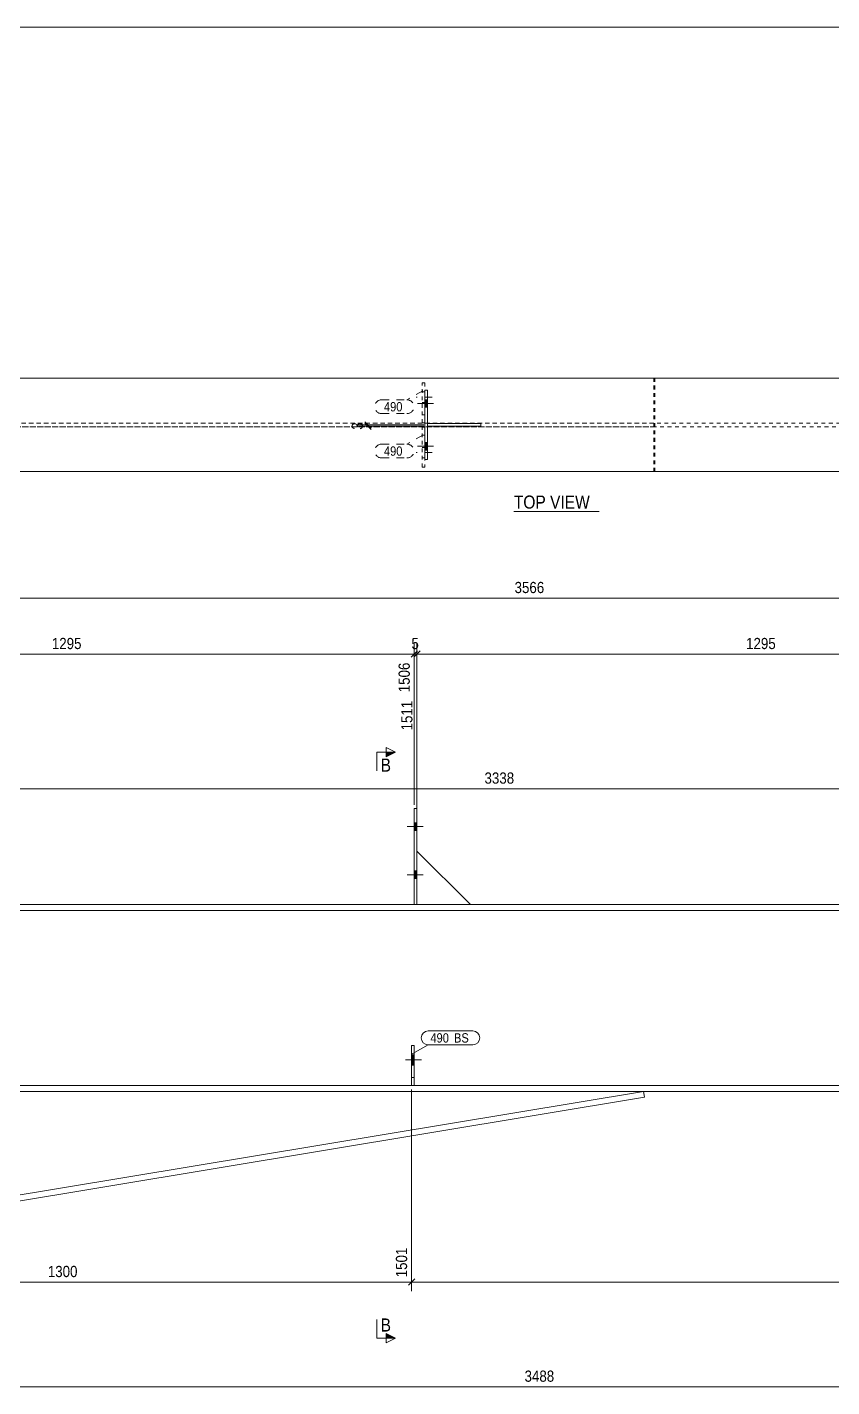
# Model space of a CAD drawing. Header units: millimetres. Extents: x 2 to 825, y 1 to 579.
# Drawn here: x 220.2 to 435.5, y 215.3 to 579 of the extents above; entities that cross this region are included whole.
import ezdxf

# ---------------------------------------------------------------- set-up
doc = ezdxf.new("R2010")
doc.units = ezdxf.units.MM
for name, pattern in [('XKITLINE00', [0]), ('XKITLINE01', [4, 1, -1, 1, -1]), ('XKITLINE02', [4, 2, -2])]:
    doc.linetypes.add(name, pattern=pattern)
for name, color, linetype, lineweight in [('Bolt', 3, 'Continuous', 0), ('Dimensions', 7, 'Continuous', 0), ('DrawingSheet', 5, 'Continuous', 0), ('OtherObjectType', 7, 'Continuous', 0), ('Part', 2, 'Continuous', 0), ('PartMark', 7, 'Continuous', 0), ('Section', 6, 'Continuous', 0)]:
    doc.layers.add(name, color=color, linetype=linetype, lineweight=lineweight)
doc.styles.add('ARIAL', font='ARIAL.TTF')

# ---------------------------------------------------------------- blocks, each defined once
blk = doc.blocks.new('*A6')
at = {"layer": 'Bolt'}
for points in [[(323.79, 366.14), (324.5, 366.14), (324.5, 364.14), (323.79, 364.14)], [(323.79, 366.14), (324.5, 366.14), (324.5, 364.14), (323.79, 364.14)], [(323.79, 353.28), (324.5, 353.28), (324.5, 351.28), (323.79, 351.28)], [(323.79, 353.28), (324.5, 353.28), (324.5, 351.28), (323.79, 351.28)]]:
    blk.add_hatch(color=3, dxfattribs=at).paths.add_polyline_path(points, flags=17)
at = {"layer": 'Bolt', "color": 3, "linetype": 'XKITLINE00', "lineweight": 0}
for p, q in [((326.16, 365.14), (321.87, 365.14)), ((326.16, 365.14), (321.87, 365.14)), ((324.5, 366.14), (323.79, 366.14)), ((324.5, 366.14), (323.79, 366.14)), ((324.5, 364.14), (323.79, 364.14)), ((324.5, 364.14), (323.79, 364.14)), ((324.5, 353.28), (323.79, 353.28)), ((324.5, 353.28), (323.79, 353.28)), ((326.16, 352.28), (321.87, 352.28)), ((326.16, 352.28), (321.87, 352.28)), ((324.5, 351.28), (323.79, 351.28)), ((324.5, 351.28), (323.79, 351.28))]:
    blk.add_line(p, q, dxfattribs=at)
blk = doc.blocks.new('*A7')
at = {"layer": 'Bolt'}
blk.add_hatch(color=3, dxfattribs=at).paths.add_polyline_path([(323.79, 301.31), (323.07, 301.31), (323.07, 304.11), (323.79, 304.11)], flags=17)
at = {"layer": 'Bolt', "color": 3, "linetype": 'XKITLINE00', "lineweight": 0}
for p, q in [((325.71, 302.71), (321.43, 302.71)), ((323.79, 304.11), (323.07, 304.11)), ((323.79, 301.31), (323.07, 301.31))]:
    blk.add_line(p, q, dxfattribs=at)
blk = doc.blocks.new('*A8')
at = {"layer": 'Bolt', "color": 3, "linetype": 'XKITLINE02', "lineweight": 0}
for p, q in [((325.71, 302.71), (321.43, 302.71)), ((323.79, 304.11), (323.07, 304.11)), ((323.79, 301.31), (323.07, 301.31))]:
    blk.add_line(p, q, dxfattribs=at)
blk = doc.blocks.new('*A14')
at = {"layer": 'Part', "color": 2, "linetype": 'XKITLINE00', "lineweight": 0}
for p, q in [((606.9, 342.71), (113.69, 342.71)), ((606.9, 344.28), (113.85, 344.28)), ((606.9, 295.85), (108.75, 295.85)), ((108.58, 294.28), (606.9, 294.28))]:
    blk.add_line(p, q, dxfattribs=at)
blk = doc.blocks.new('*A17')
at = {"layer": 'Part', "color": 2, "linetype": 'XKITLINE00', "lineweight": 0}
for p, q in [((323.79, 344.28), (323.79, 370)), ((323.79, 370), (324.5, 370)), ((324.5, 370), (324.5, 344.28))]:
    blk.add_line(p, q, dxfattribs=at)
at = {"layer": 'Part', "color": 7, "linetype": 'XKITLINE01', "lineweight": 0}
blk.add_line((324.5, 344.28), (323.79, 344.28), dxfattribs=at)
blk = doc.blocks.new('*A18')
at = {"layer": 'Part', "color": 2, "linetype": 'XKITLINE00', "lineweight": 0}
blk.add_line((338.79, 344.28), (324.5, 358.57), dxfattribs=at)
at = {"layer": 'Part', "color": 7, "linetype": 'XKITLINE01', "lineweight": 0}
for p, q in [((324.5, 358.57), (324.5, 344.28)), ((324.5, 344.28), (338.79, 344.28))]:
    blk.add_line(p, q, dxfattribs=at)
blk = doc.blocks.new('*A19')
at = {"layer": 'Part', "color": 2, "linetype": 'XKITLINE00', "lineweight": 0}
for p, q in [((323.07, 295.85), (323.07, 306.57)), ((323.07, 306.57), (323.79, 306.57)), ((323.79, 306.57), (323.79, 295.85))]:
    blk.add_line(p, q, dxfattribs=at)
at = {"layer": 'Part', "color": 7, "linetype": 'XKITLINE01', "lineweight": 0}
for p, q in [((323.07, 298), (323.79, 298)), ((323.79, 295.85), (323.07, 295.85))]:
    blk.add_line(p, q, dxfattribs=at)
blk = doc.blocks.new('*A20')
at = {"layer": 'Part', "color": 7, "linetype": 'XKITLINE01', "lineweight": 0}
for p, q in [((323.07, 306.57), (323.07, 295.85)), ((323.79, 306.57), (323.07, 306.57)), ((323.79, 295.85), (323.79, 306.57)), ((323.07, 298), (323.79, 298)), ((323.07, 295.85), (323.79, 295.85))]:
    blk.add_line(p, q, dxfattribs=at)
blk = doc.blocks.new('*A29')
at = {"layer": 'Part', "color": 2, "linetype": 'XKITLINE00', "lineweight": 0}
for p, q in [((385.35, 292.73), (103.49, 245.98)), ((385.1, 294.28), (103.66, 247.6)), ((108.36, 292.21), (110.67, 294.28)), ((385.1, 294.28), (385.35, 292.73))]:
    blk.add_line(p, q, dxfattribs=at)
at = {"layer": 'Part', "color": 7, "linetype": 'XKITLINE01', "lineweight": 0}
for p, q in [((103.49, 245.98), (108.36, 292.21)), ((385.1, 294.28), (110.67, 294.28))]:
    blk.add_line(p, q, dxfattribs=at)
blk = doc.blocks.new('*A31')
at = {"layer": 'Bolt'}
for points in [[(326.6, 479.32), (327.32, 479.32), (327.32, 477.32), (326.6, 477.32)], [(326.6, 479.32), (327.32, 479.32), (327.32, 477.32), (326.6, 477.32)], [(326.6, 467.89), (327.32, 467.89), (327.32, 465.89), (326.6, 465.89)], [(326.6, 467.89), (327.32, 467.89), (327.32, 465.89), (326.6, 465.89)]]:
    blk.add_hatch(color=3, dxfattribs=at).paths.add_polyline_path(points, flags=17)
at = {"layer": 'Bolt', "color": 3, "linetype": 'XKITLINE00', "lineweight": 0}
for p, q in [((328.97, 478.32), (324.69, 478.32)), ((328.97, 478.32), (324.69, 478.32)), ((327.32, 479.32), (326.6, 479.32)), ((327.32, 479.32), (326.6, 479.32)), ((327.32, 477.32), (326.6, 477.32)), ((327.32, 477.32), (326.6, 477.32)), ((328.97, 466.89), (324.69, 466.89)), ((328.97, 466.89), (324.69, 466.89)), ((327.32, 467.89), (326.6, 467.89)), ((327.32, 467.89), (326.6, 467.89)), ((327.32, 465.89), (326.6, 465.89)), ((327.32, 465.89), (326.6, 465.89))]:
    blk.add_line(p, q, dxfattribs=at)
blk = doc.blocks.new('*A32')
at = {"layer": 'Bolt', "color": 3, "linetype": 'XKITLINE02', "lineweight": 0}
for p, q in [((326.6, 466.58), (325.89, 466.58)), ((328.53, 465.18), (324.25, 465.18)), ((326.6, 463.78), (325.89, 463.78))]:
    blk.add_line(p, q, dxfattribs=at)
blk = doc.blocks.new('*A33')
at = {"layer": 'Bolt', "color": 3, "linetype": 'XKITLINE02', "lineweight": 0}
for p, q in [((326.6, 481.44), (325.89, 481.44)), ((328.53, 480.04), (324.25, 480.04)), ((326.6, 478.63), (325.89, 478.63))]:
    blk.add_line(p, q, dxfattribs=at)
blk = doc.blocks.new('*A39')
at = {"layer": 'Part', "color": 2, "linetype": 'XKITLINE00', "lineweight": 0}
for p, q in [((609.72, 485.11), (116.82, 485.11)), ((609.72, 460.11), (116.82, 460.11))]:
    blk.add_line(p, q, dxfattribs=at)
at = {"layer": 'Part', "color": 7, "linetype": 'XKITLINE01', "lineweight": 0}
for p, q in [((609.72, 473.11), (111.56, 473.11)), ((111.56, 472.11), (609.72, 472.11))]:
    blk.add_line(p, q, dxfattribs=at)
blk = doc.blocks.new('*A42')
at = {"layer": 'Part', "color": 2, "linetype": 'XKITLINE00', "lineweight": 0}
for p, q in [((327.32, 481.89), (326.6, 481.89)), ((326.6, 463.32), (326.6, 481.89)), ((327.32, 463.32), (327.32, 481.89)), ((326.6, 463.32), (327.32, 463.32))]:
    blk.add_line(p, q, dxfattribs=at)
blk = doc.blocks.new('*A43')
at = {"layer": 'Part', "color": 2, "linetype": 'XKITLINE00', "lineweight": 0}
for p, q in [((327.32, 472.97), (341.6, 472.97)), ((341.6, 472.25), (341.6, 472.97)), ((341.6, 472.25), (327.32, 472.25))]:
    blk.add_line(p, q, dxfattribs=at)
at = {"layer": 'Part', "color": 7, "linetype": 'XKITLINE01', "lineweight": 0}
blk.add_line((327.32, 472.25), (327.32, 472.97), dxfattribs=at)
blk.add_line((327.32, 472.25), (327.32, 472.97), dxfattribs=at)
blk = doc.blocks.new('*A44')
at = {"layer": 'Part', "color": 7, "linetype": 'XKITLINE01', "lineweight": 0}
for p, q in [((325.89, 461.32), (325.89, 472.04)), ((325.89, 472.04), (326.6, 472.04)), ((325.89, 469.89), (326.6, 469.89)), ((326.6, 472.04), (326.6, 461.32)), ((326.6, 461.32), (325.89, 461.32))]:
    blk.add_line(p, q, dxfattribs=at)
blk = doc.blocks.new('*A45')
at = {"layer": 'Part', "color": 7, "linetype": 'XKITLINE01', "lineweight": 0}
for p, q in [((325.89, 473.18), (325.89, 483.89)), ((325.89, 483.89), (326.6, 483.89)), ((326.6, 483.89), (326.6, 473.18)), ((325.89, 475.32), (326.6, 475.32)), ((326.6, 473.18), (325.89, 473.18))]:
    blk.add_line(p, q, dxfattribs=at)
blk = doc.blocks.new('*A54')
at = {"layer": 'Part', "color": 7, "linetype": 'XKITLINE01', "lineweight": 0}
for p, q in [((388.17, 485.11), (106.3, 485.11)), ((106.3, 460.11), (106.3, 485.11)), ((106.47, 473.11), (106.47, 485.11)), ((387.91, 460.11), (387.91, 485.11)), ((388.17, 460.11), (388.17, 485.11)), ((387.91, 473.11), (106.47, 473.11)), ((111.18, 473.11), (111.18, 472.11)), ((113.48, 472.11), (113.48, 473.11)), ((387.91, 472.11), (106.47, 472.11)), ((106.47, 460.11), (106.47, 472.11)), ((106.3, 460.11), (388.17, 460.11))]:
    blk.add_line(p, q, dxfattribs=at)
blk = doc.blocks.new('*A73')
at = {"layer": 'DrawingSheet', "color": 5, "linetype": 'XKITLINE00', "lineweight": 0}
blk.add_line((825, 579), (5, 579), dxfattribs=at)
blk = doc.blocks.new('*A82')
at = {"layer": 'Dimensions', "color": 7, "linetype": 'XKITLINE00', "lineweight": 0}
blk.add_line((100.37, 426.26), (609.76, 426.26), dxfattribs=at)
at = {"layer": 'Dimensions', "color": 3, "style": 'ARIAL', "width": 0.85}
blk.add_text('3566', height=3, dxfattribs=at).set_placement((350.62, 427.61))
blk = doc.blocks.new('*A102')
at = {"layer": 'PartMark', "color": 7, "linetype": 'XKITLINE00', "lineweight": 0}
for p, q in [((327.5, 310.47), (339.46, 310.47)), ((323.26, 304.38), (327.5, 306.77)), ((327.5, 306.77), (339.46, 306.77))]:
    blk.add_line(p, q, dxfattribs=at)
for centre, start, end in [((327.5, 308.62), 90, 270), ((339.46, 308.62), 270, 90)]:
    blk.add_arc(centre, 1.85, start, end, dxfattribs=at)
at = {"layer": 'PartMark', "color": 3, "style": 'ARIAL', "width": 0.85}
for s, p in [('490', (328.1, 307.37)), ('BS', (334.41, 307.37))]:
    blk.add_text(s, height=2.5, dxfattribs=at).set_placement(p)
blk = doc.blocks.new('*A104')
at = {"layer": 'Section'}
for points in [[(316.29, 385.09), (318.79, 385.09), (316.29, 383.84)], [(316.29, 229.57), (318.79, 228.32), (316.29, 228.32)]]:
    blk.add_hatch(color=3, dxfattribs=at).paths.add_polyline_path(points, flags=17)
at = {"layer": 'Section', "color": 3, "linetype": 'XKITLINE00', "lineweight": 0}
for p, q in [((316.29, 383.84), (316.29, 386.34)), ((316.29, 386.34), (318.79, 385.09)), ((318.79, 385.09), (316.29, 383.84)), ((318.79, 228.32), (316.29, 229.57)), ((316.29, 229.57), (316.29, 227.07)), ((318.79, 228.32), (316.29, 227.07))]:
    blk.add_line(p, q, dxfattribs=at)
at = {"layer": 'Section', "color": 1, "linetype": 'XKITLINE00', "lineweight": 0}
for p, q in [((313.79, 385.09), (313.79, 380.09)), ((313.79, 385.09), (318.79, 385.09)), ((313.79, 228.32), (313.79, 233.32)), ((313.79, 228.32), (318.79, 228.32))]:
    blk.add_line(p, q, dxfattribs=at)
at = {"layer": 'Section', "color": 7, "style": 'ARIAL', "width": 0.85}
for p in [(314.79, 379.84), (314.79, 230.07)]:
    blk.add_text('B', height=3.5, dxfattribs=at).set_placement(p)
blk = doc.blocks.new('*A109')
at = {"layer": 'Dimensions', "color": 7, "linetype": 'XKITLINE00', "lineweight": 0}
blk.add_line((108.58, 215.28), (606.9, 215.28), dxfattribs=at)
at = {"layer": 'Dimensions', "color": 3, "style": 'ARIAL', "width": 0.85}
blk.add_text('3488', height=3, dxfattribs=at).set_placement((353.29, 216.63))
blk = doc.blocks.new('*A111')
at = {"layer": 'Dimensions', "color": 7, "linetype": 'XKITLINE00', "lineweight": 0}
blk.add_line((108.58, 375.28), (585.48, 375.28), dxfattribs=at)
at = {"layer": 'Dimensions', "color": 3, "style": 'ARIAL', "width": 0.85}
blk.add_text('3338', height=3, dxfattribs=at).set_placement((342.58, 376.63))
blk = doc.blocks.new('*A114')
at = {"layer": 'Dimensions', "color": 7, "linetype": 'XKITLINE00', "lineweight": 0}
for p, q in [((323.07, 294.85), (323.07, 240.88)), ((137.36, 252.31), (137.36, 240.88)), ((138.21, 244.13), (136.51, 242.43)), ((323.92, 244.13), (322.22, 242.43)), ((137.36, 243.28), (323.07, 243.28))]:
    blk.add_line(p, q, dxfattribs=at)
at = {"layer": 'Dimensions', "color": 3}
for p in [(137.36, 243.28), (323.07, 243.28)]:
    blk.add_point(p, dxfattribs=at)
at = {"layer": 'Dimensions', "color": 3, "style": 'ARIAL', "width": 0.85}
blk.add_text('1501', height=3, rotation=90.0002, dxfattribs=at).set_placement((321.87, 244.58))
blk.add_text('1300', height=3, dxfattribs=at).set_placement((225.76, 244.63))
blk = doc.blocks.new('*A115')
at = {"layer": 'Dimensions', "color": 7, "linetype": 'XKITLINE00', "lineweight": 0}
for p, q in [((323.07, 294.85), (323.07, 240.88)), ((606.9, 293.28), (606.9, 240.88)), ((323.92, 244.13), (322.22, 242.43)), ((607.75, 244.13), (606.06, 242.43)), ((323.07, 243.28), (606.9, 243.28))]:
    blk.add_line(p, q, dxfattribs=at)
at = {"layer": 'Dimensions', "color": 3}
for p in [(323.07, 243.28), (606.9, 243.28)]:
    blk.add_point(p, dxfattribs=at)
at = {"layer": 'Dimensions', "color": 3, "style": 'ARIAL', "width": 0.85}
blk.add_text('3488', height=3, rotation=90.0002, dxfattribs=at).set_placement((605.7, 244.58))
blk.add_text('1987', height=3, dxfattribs=at).set_placement((460.54, 244.63))
blk = doc.blocks.new('*A118')
at = {"layer": 'Dimensions', "color": 7, "linetype": 'XKITLINE00', "lineweight": 0}
for p, q in [((139.63, 412.13), (137.94, 410.43)), ((138.79, 359.57), (138.79, 414.13)), ((138.79, 411.28), (323.79, 411.28)), ((324.63, 412.13), (322.94, 410.43)), ((323.79, 371), (323.79, 414.13))]:
    blk.add_line(p, q, dxfattribs=at)
at = {"layer": 'Dimensions', "color": 3}
for p in [(138.79, 411.28), (323.79, 411.28)]:
    blk.add_point(p, dxfattribs=at)
at = {"layer": 'Dimensions', "color": 3, "style": 'ARIAL', "width": 0.85}
blk.add_text('1295', height=3, dxfattribs=at).set_placement((226.84, 412.63))
blk.add_text('1506', height=3, rotation=90.0002, dxfattribs=at).set_placement((322.59, 401.08))
blk = doc.blocks.new('*A119')
at = {"layer": 'Dimensions', "color": 7, "linetype": 'XKITLINE00', "lineweight": 0}
for p, q in [((324.63, 412.13), (322.94, 410.43)), ((325.35, 412.13), (323.65, 410.43)), ((323.79, 371), (323.79, 414.13)), ((323.79, 411.28), (324.5, 411.28)), ((324.5, 359.57), (324.5, 414.13))]:
    blk.add_line(p, q, dxfattribs=at)
at = {"layer": 'Dimensions', "color": 3}
for p in [(323.79, 411.28), (324.5, 411.28)]:
    blk.add_point(p, dxfattribs=at)
at = {"layer": 'Dimensions', "color": 3, "style": 'ARIAL', "width": 0.85}
blk.add_text('5', height=3, dxfattribs=at).set_placement((323.03, 412.63))
blk.add_text('1511', height=3, rotation=90.0002, dxfattribs=at).set_placement((323.3, 390.88))
blk = doc.blocks.new('*A120')
at = {"layer": 'Dimensions', "color": 7, "linetype": 'XKITLINE00', "lineweight": 0}
for p, q in [((325.35, 412.13), (323.65, 410.43)), ((324.5, 359.57), (324.5, 414.13)), ((324.5, 411.28), (509.5, 411.28)), ((510.35, 412.13), (508.65, 410.43)), ((509.5, 371), (509.5, 414.13))]:
    blk.add_line(p, q, dxfattribs=at)
at = {"layer": 'Dimensions', "color": 3}
for p in [(324.5, 411.28), (509.5, 411.28)]:
    blk.add_point(p, dxfattribs=at)
at = {"layer": 'Dimensions', "color": 3, "style": 'ARIAL', "width": 0.85}
blk.add_text('1295', height=3, dxfattribs=at).set_placement((412.55, 412.63))
blk.add_text('2806', height=3, rotation=90.0002, dxfattribs=at).set_placement((508.3, 401.08))
blk = doc.blocks.new('*A129')
at = {"layer": 'Dimensions', "color": 7, "linetype": 'XKITLINE00', "lineweight": 0}
for p, q in [((310.55, 473.46), (312.25, 471.76)), ((310.55, 473.1), (312.25, 471.4)), ((326.32, 472.61), (308.55, 472.61)), ((326.32, 472.25), (308.55, 472.25)), ((311.4, 472.25), (311.4, 472.61))]:
    blk.add_line(p, q, dxfattribs=at)
at = {"layer": 'Dimensions', "color": 3}
for p in [(311.4, 472.61), (311.4, 472.25)]:
    blk.add_point(p, dxfattribs=at)
at = {"layer": 'Dimensions', "color": 3, "style": 'ARIAL', "width": 0.85}
blk.add_text('3', height=3, rotation=90.0002, dxfattribs=at).set_placement((310.05, 471.32))
blk = doc.blocks.new('*A137')
at = {"layer": 'PartMark', "color": 7, "linetype": 'XKITLINE02', "lineweight": 0}
for p, q in [((326.07, 481.71), (321.83, 479.32)), ((315.07, 479.32), (321.83, 479.32)), ((315.07, 475.62), (321.83, 475.62))]:
    blk.add_line(p, q, dxfattribs=at)
for centre, start, end in [((315.07, 477.47), 90, 270), ((321.83, 477.47), 270, 90)]:
    blk.add_arc(centre, 1.85, start, end, dxfattribs=at)
at = {"layer": 'PartMark', "color": 3, "style": 'ARIAL', "width": 0.85}
blk.add_text('490', height=2.5, dxfattribs=at).set_placement((315.67, 476.22))
blk = doc.blocks.new('*A138')
at = {"layer": 'PartMark', "color": 7, "linetype": 'XKITLINE02', "lineweight": 0}
for p, q in [((326.07, 469.85), (321.83, 467.46)), ((315.07, 467.46), (321.83, 467.46)), ((315.07, 463.76), (321.83, 463.76))]:
    blk.add_line(p, q, dxfattribs=at)
for centre, start, end in [((315.07, 465.61), 90, 270), ((321.83, 465.61), 270, 90)]:
    blk.add_arc(centre, 1.85, start, end, dxfattribs=at)
at = {"layer": 'PartMark', "color": 3, "style": 'ARIAL', "width": 0.85}
blk.add_text('490', height=2.5, dxfattribs=at).set_placement((315.67, 464.36))
blk = doc.blocks.new('*A143')
at = {"layer": 'OtherObjectType', "color": 7, "linetype": 'XKITLINE00', "lineweight": 0}
blk.add_line((350.42, 449.46), (373.24, 449.46), dxfattribs=at)
at = {"layer": 'OtherObjectType', "color": 7, "style": 'ARIAL', "width": 0.85}
blk.add_text('TOP VIEW', height=3.5, dxfattribs=at).set_placement((350.42, 450.21))

msp = doc.modelspace()

# ---------------------------------------------------------------- block references
at = {"lineweight": 0}
for name in ['*A73', '*A54', '*A45', '*A137', '*A33', '*A42', '*A31', '*A129', '*A43', '*A138', '*A44', '*A32', '*A143', '*A82', '*A118', '*A119', '*A120', '*A104', '*A111', '*A17', '*A6', '*A18', '*A102', '*A19', '*A20', '*A7', '*A8', '*A114', '*A115', '*A29', '*A109']:
    msp.add_blockref(name, (0, 0), dxfattribs=at)
at = {"layer": 'Part', "lineweight": 0}
for name in ['*A39', '*A14']:
    msp.add_blockref(name, (0, 0), dxfattribs=at)

doc.saveas('drawing.dxf')
